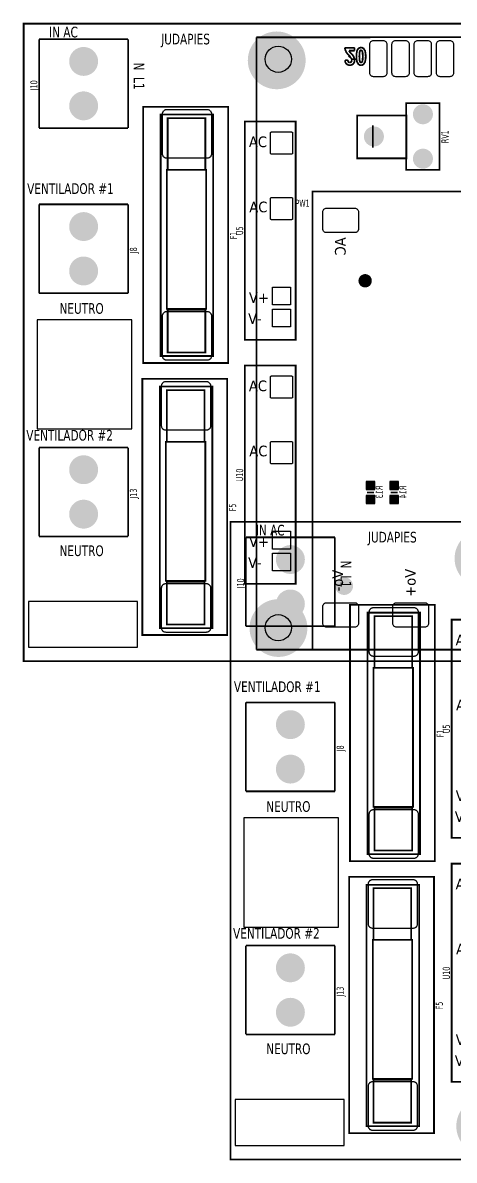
# Model space of a CAD drawing. Header units: millimetres. Extents: x 124 to 302, y 105 to 223.
# Drawn here: x 278.44 to 280.38, y 216.44 to 221.56 of the extents above; entities that cross this region are included whole.
import ezdxf

# ---------------------------------------------------------------- set-up
doc = ezdxf.new("R2010")
doc.units = ezdxf.units.MM
doc.layers.add('DESC', color=250, linetype='Continuous')
doc.styles.get("Standard").update_dxf_attribs({"font": 'tahoma.ttf'})

# ---------------------------------------------------------------- blocks, each defined once
blk = doc.blocks.new('RPAD')
blk.add_trace([(-0.5, -0.5), (-0.5, 0.5), (0.5, -0.5), (0.5, 0.5)])
blk = doc.blocks.new('EPAD')
at = {"const_width": 0.5}
blk.add_lwpolyline([(-0.25, 0, 1), (0.25, 0, 1)], format="xyb", close=True, dxfattribs=at)
blk = doc.blocks.new('PSOCB')
at = {"const_width": 0.00787}
for points in [[(129.8456, 111.181), (134.7196, 111.181), (134.7196, 114.0511), (129.8456, 114.0511), (129.8456, 111.181)], [(129.8456, 111.181), (134.7196, 111.181), (134.7196, 114.0511), (129.8456, 114.0511), (129.8456, 111.181)], [(129.8456, 111.181), (134.7196, 111.181), (134.7196, 114.0511), (129.8456, 114.0511), (129.8456, 111.181)], [(129.9152, 113.981), (130.3152, 113.981)], [(129.9152, 113.581), (129.9152, 113.981)], [(129.9152, 113.981), (130.3152, 113.981)], [(129.9152, 113.581), (129.9152, 113.981)], [(129.9152, 113.981), (130.3152, 113.981)], [(129.9152, 113.581), (129.9152, 113.981)], [(130.3152, 113.581), (130.3152, 113.981)], [(130.3152, 113.581), (130.3152, 113.981)], [(130.3152, 113.581), (130.3152, 113.981)], [(130.8921, 111.2334), (130.8921, 113.9893)], [(130.8921, 113.9893), (131.4039, 113.9893)], [(130.8921, 111.2334), (130.8921, 113.9893)], [(130.8921, 113.9893), (131.4039, 113.9893)], [(130.8921, 111.2334), (130.8921, 113.9893)], [(130.8921, 113.9893), (131.4039, 113.9893)], [(133.44, 113.9897), (131.34, 113.9897)], [(133.44, 113.9897), (131.34, 113.9897)], [(133.44, 113.9897), (131.34, 113.9897)], [(131.2895, 113.9426), (131.2918, 113.9326), (131.2958, 113.9235), (131.3012, 113.9155), (131.3081, 113.9087)], [(131.3334, 113.9426), (131.2895, 113.9426)], [(131.2895, 113.9426), (131.2918, 113.9326), (131.2958, 113.9235), (131.3012, 113.9155), (131.3081, 113.9087)], [(131.3334, 113.9426), (131.2895, 113.9426)], [(131.2895, 113.9426), (131.2918, 113.9326), (131.2958, 113.9235), (131.3012, 113.9155), (131.3081, 113.9087)], [(131.3334, 113.9426), (131.2895, 113.9426)], [(131.3083, 113.9293), (131.3334, 113.9293)], [(131.3083, 113.9293), (131.313, 113.9221), (131.3186, 113.9162)], [(131.3083, 113.9293), (131.3334, 113.9293)], [(131.3083, 113.9293), (131.313, 113.9221), (131.3186, 113.9162)], [(131.3083, 113.9293), (131.3334, 113.9293)], [(131.3083, 113.9293), (131.313, 113.9221), (131.3186, 113.9162)], [(131.3334, 113.9293), (131.3334, 113.9426)], [(131.3334, 113.9293), (131.3334, 113.9426)], [(131.3334, 113.9293), (131.3334, 113.9426)], [(131.3626, 113.9436), (131.3564, 113.9425), (131.3511, 113.9392), (131.3471, 113.9344), (131.3446, 113.9286), (131.3422, 113.9162), (131.3416, 113.9036)], [(131.3626, 113.9436), (131.3564, 113.9425), (131.3511, 113.9392), (131.3471, 113.9344), (131.3446, 113.9286), (131.3422, 113.9162), (131.3416, 113.9036)], [(131.3626, 113.9436), (131.3564, 113.9425), (131.3511, 113.9392), (131.3471, 113.9344), (131.3446, 113.9286), (131.3422, 113.9162), (131.3416, 113.9036)], [(131.3549, 113.9038), (131.3555, 113.9192), (131.357, 113.9267), (131.3591, 113.9299), (131.3607, 113.931), (131.3626, 113.9314)], [(131.3549, 113.9038), (131.3555, 113.9192), (131.357, 113.9267), (131.3591, 113.9299), (131.3607, 113.931), (131.3626, 113.9314)], [(131.3549, 113.9038), (131.3555, 113.9192), (131.357, 113.9267), (131.3591, 113.9299), (131.3607, 113.931), (131.3626, 113.9314)], [(131.3836, 113.9038), (131.383, 113.9163), (131.3806, 113.9286), (131.3741, 113.9392), (131.3688, 113.9425), (131.3626, 113.9436)], [(131.3836, 113.9038), (131.383, 113.9163), (131.3806, 113.9286), (131.3741, 113.9392), (131.3688, 113.9425), (131.3626, 113.9436)], [(131.3836, 113.9038), (131.383, 113.9163), (131.3806, 113.9286), (131.3741, 113.9392), (131.3688, 113.9425), (131.3626, 113.9436)], [(131.3626, 113.9314), (131.3645, 113.931), (131.366, 113.9299), (131.3681, 113.9267), (131.3697, 113.9192), (131.3703, 113.9038)], [(131.3626, 113.9314), (131.3645, 113.931), (131.366, 113.9299), (131.3681, 113.9267), (131.3697, 113.9192), (131.3703, 113.9038)], [(131.3626, 113.9314), (131.3645, 113.931), (131.366, 113.9299), (131.3681, 113.9267), (131.3697, 113.9192), (131.3703, 113.9038)], [(131.3028, 113.8874), (131.2905, 113.8854)], [(131.3028, 113.8874), (131.2905, 113.8854)], [(131.3028, 113.8874), (131.2905, 113.8854)], [(131.2905, 113.8849), (131.2905, 113.8853)], [(131.2905, 113.8849), (131.2905, 113.8853)], [(131.2905, 113.8849), (131.2905, 113.8853)], [(131.2905, 113.8849), (131.2921, 113.8766), (131.2966, 113.8699), (131.3032, 113.8655), (131.3115, 113.8639)], [(131.2905, 113.8849), (131.2921, 113.8766), (131.2966, 113.8699), (131.3032, 113.8655), (131.3115, 113.8639)], [(131.2905, 113.8849), (131.2921, 113.8766), (131.2966, 113.8699), (131.3032, 113.8655), (131.3115, 113.8639)], [(131.3122, 113.8761), (131.3077, 113.8771), (131.3045, 113.8804), (131.3028, 113.8874)], [(131.3122, 113.8761), (131.3077, 113.8771), (131.3045, 113.8804), (131.3028, 113.8874)], [(131.3122, 113.8761), (131.3077, 113.8771), (131.3045, 113.8804), (131.3028, 113.8874)], [(131.3061, 113.9058), (131.3183, 113.8962)], [(131.3061, 113.9058), (131.3183, 113.8962)], [(131.3061, 113.9058), (131.3183, 113.8962)], [(131.308, 113.9087), (131.314, 113.9019)], [(131.308, 113.9087), (131.314, 113.9019)], [(131.308, 113.9087), (131.314, 113.9019)], [(131.3213, 113.8852), (131.3187, 113.8788), (131.3122, 113.8761)], [(131.3213, 113.8852), (131.3187, 113.8788), (131.3122, 113.8761)], [(131.3213, 113.8852), (131.3187, 113.8788), (131.3122, 113.8761)], [(131.3335, 113.8845), (131.3319, 113.8764), (131.3275, 113.8698), (131.321, 113.8655), (131.3129, 113.8639)], [(131.3335, 113.8845), (131.3319, 113.8764), (131.3275, 113.8698), (131.321, 113.8655), (131.3129, 113.8639)], [(131.3335, 113.8845), (131.3319, 113.8764), (131.3275, 113.8698), (131.321, 113.8655), (131.3129, 113.8639)], [(131.3183, 113.8962), (131.3206, 113.891), (131.3212, 113.8866)], [(131.3183, 113.8962), (131.3206, 113.891), (131.3212, 113.8866)], [(131.3183, 113.8962), (131.3206, 113.891), (131.3212, 113.8866)], [(131.3334, 113.8858), (131.3321, 113.8947), (131.3291, 113.9029), (131.3246, 113.9101), (131.3186, 113.9162)], [(131.3334, 113.8858), (131.3321, 113.8947), (131.3291, 113.9029), (131.3246, 113.9101), (131.3186, 113.9162)], [(131.3334, 113.8858), (131.3321, 113.8947), (131.3291, 113.9029), (131.3246, 113.9101), (131.3186, 113.9162)], [(131.3213, 113.8852), (131.3212, 113.8866)], [(131.3213, 113.8852), (131.3212, 113.8866)], [(131.3213, 113.8852), (131.3212, 113.8866)], [(131.3449, 113.8909), (131.3252, 113.8909)], [(131.3449, 113.8909), (131.3252, 113.8909)], [(131.3449, 113.8909), (131.3252, 113.8909)], [(131.3335, 113.8845), (131.3334, 113.8858)], [(131.3335, 113.8845), (131.3334, 113.8858)], [(131.3335, 113.8845), (131.3334, 113.8858)], [(131.3416, 113.9036), (131.3422, 113.8911), (131.3446, 113.8788), (131.3511, 113.8683), (131.3564, 113.865), (131.3626, 113.8639)], [(131.3416, 113.9036), (131.3422, 113.8911), (131.3446, 113.8788), (131.3511, 113.8683), (131.3564, 113.865), (131.3626, 113.8639)], [(131.3416, 113.9036), (131.3422, 113.8911), (131.3446, 113.8788), (131.3511, 113.8683), (131.3564, 113.865), (131.3626, 113.8639)], [(131.3626, 113.8761), (131.3607, 113.8765), (131.3591, 113.8776), (131.357, 113.8809), (131.3555, 113.8884), (131.3549, 113.9038)], [(131.3626, 113.8761), (131.3607, 113.8765), (131.3591, 113.8776), (131.357, 113.8809), (131.3555, 113.8884), (131.3549, 113.9038)], [(131.3626, 113.8761), (131.3607, 113.8765), (131.3591, 113.8776), (131.357, 113.8809), (131.3555, 113.8884), (131.3549, 113.9038)], [(131.3626, 113.8639), (131.3687, 113.865), (131.374, 113.8683), (131.3806, 113.8789), (131.383, 113.8912), (131.3836, 113.9038)], [(131.3626, 113.8639), (131.3687, 113.865), (131.374, 113.8683), (131.3806, 113.8789), (131.383, 113.8912), (131.3836, 113.9038)], [(131.3626, 113.8639), (131.3687, 113.865), (131.374, 113.8683), (131.3806, 113.8789), (131.383, 113.8912), (131.3836, 113.9038)], [(131.3703, 113.9038), (131.3697, 113.8884), (131.3681, 113.8808), (131.3661, 113.8776), (131.3645, 113.8765), (131.3626, 113.8761)], [(131.3703, 113.9038), (131.3697, 113.8884), (131.3681, 113.8808), (131.3661, 113.8776), (131.3645, 113.8765), (131.3626, 113.8761)], [(131.3703, 113.9038), (131.3697, 113.8884), (131.3681, 113.8808), (131.3661, 113.8776), (131.3645, 113.8765), (131.3626, 113.8761)], [(131.3125, 113.8639), (131.3115, 113.8639)], [(131.3125, 113.8639), (131.3115, 113.8639)], [(131.3125, 113.8639), (131.3115, 113.8639)], [(131.3125, 113.8639), (131.3129, 113.8639)], [(131.3125, 113.8639), (131.3129, 113.8639)], [(131.3125, 113.8639), (131.3129, 113.8639)], [(130.383, 112.5235), (130.7648, 112.5235), (130.7648, 113.6771), (130.383, 113.6771), (130.383, 112.5235)], [(130.383, 112.5235), (130.7648, 112.5235), (130.7648, 113.6771), (130.383, 113.6771), (130.383, 112.5235)], [(130.383, 112.5235), (130.7648, 112.5235), (130.7648, 113.6771), (130.383, 113.6771), (130.383, 112.5235)], [(131.5658, 113.3932), (131.7158, 113.3932), (131.7158, 113.6932), (131.5658, 113.6932), (131.5658, 113.3932)], [(131.5658, 113.3932), (131.7158, 113.3932), (131.7158, 113.6932), (131.5658, 113.6932), (131.5658, 113.3932)], [(131.5658, 113.3932), (131.7158, 113.3932), (131.7158, 113.6932), (131.5658, 113.6932), (131.5658, 113.3932)], [(130.4617, 112.555), (130.6979, 112.555), (130.6979, 113.6417), (130.4617, 113.6417), (130.4617, 112.555)], [(130.4617, 112.555), (130.6979, 112.555), (130.6979, 113.6417), (130.4617, 113.6417), (130.4617, 112.555)], [(130.4617, 112.555), (130.6979, 112.555), (130.6979, 113.6417), (130.4617, 113.6417), (130.4617, 112.555)], [(130.4932, 113.3936), (130.6625, 113.3936), (130.6625, 113.6259), (130.4932, 113.6259), (130.4932, 113.3936)], [(130.4932, 113.3936), (130.6625, 113.3936), (130.6625, 113.6259), (130.4932, 113.6259), (130.4932, 113.3936)], [(130.4932, 113.3936), (130.6625, 113.3936), (130.6625, 113.6259), (130.4932, 113.6259), (130.4932, 113.3936)], [(130.8403, 112.6279), (131.0686, 112.6279), (131.0686, 113.6104), (130.8403, 113.6104), (130.8403, 112.6279)], [(130.8403, 112.6279), (131.0686, 112.6279), (131.0686, 113.6104), (130.8403, 113.6104), (130.8403, 112.6279)], [(130.8403, 112.6279), (131.0686, 112.6279), (131.0686, 113.6104), (130.8403, 113.6104), (130.8403, 112.6279)], [(131.3456, 113.4448), (131.566, 113.4448), (131.566, 113.6377), (131.3456, 113.6377), (131.3456, 113.4448)], [(131.3456, 113.4448), (131.566, 113.4448), (131.566, 113.6377), (131.3456, 113.6377), (131.3456, 113.4448)], [(131.3456, 113.4448), (131.566, 113.4448), (131.566, 113.6377), (131.3456, 113.6377), (131.3456, 113.4448)], [(129.9152, 113.581), (130.3152, 113.581)], [(129.9152, 113.581), (130.3152, 113.581)], [(129.9152, 113.581), (130.3152, 113.581)], [(131.4158, 113.4932), (131.4158, 113.5932)], [(131.4158, 113.4932), (131.4158, 113.5932)], [(131.4158, 113.4932), (131.4158, 113.5932)], [(130.4893, 112.7676), (130.6664, 112.7676), (130.6664, 113.3936), (130.4893, 113.3936), (130.4893, 112.7676)], [(130.4893, 112.7676), (130.6664, 112.7676), (130.6664, 113.3936), (130.4893, 113.3936), (130.4893, 112.7676)], [(130.4893, 112.7676), (130.6664, 112.7676), (130.6664, 113.3936), (130.4893, 113.3936), (130.4893, 112.7676)], [(131.1448, 111.2322), (132.2156, 111.2322), (132.2156, 113.2952), (131.1448, 113.2952), (131.1448, 111.2322)], [(131.1448, 111.2322), (132.2156, 111.2322), (132.2156, 113.2952), (131.1448, 113.2952), (131.1448, 111.2322)], [(131.1448, 111.2322), (132.2156, 111.2322), (132.2156, 113.2952), (131.1448, 113.2952), (131.1448, 111.2322)], [(130.3152, 113.2377), (129.9152, 113.2377)], [(129.9152, 113.2377), (129.9152, 112.8377)], [(130.3152, 113.2377), (129.9152, 113.2377)], [(129.9152, 113.2377), (129.9152, 112.8377)], [(130.3152, 113.2377), (129.9152, 113.2377)], [(129.9152, 113.2377), (129.9152, 112.8377)], [(130.3152, 113.2377), (130.3152, 112.8377)], [(130.3152, 113.2377), (130.3152, 112.8377)], [(130.3152, 113.2377), (130.3152, 112.8377)], [(130.3152, 112.8377), (129.9152, 112.8377)], [(130.3152, 112.8377), (129.9152, 112.8377)], [(130.3152, 112.8377), (129.9152, 112.8377)], [(130.4932, 112.5708), (130.6625, 112.5708), (130.6625, 112.7637), (130.4932, 112.7637), (130.4932, 112.5708)], [(130.4932, 112.5708), (130.6625, 112.5708), (130.6625, 112.7637), (130.4932, 112.7637), (130.4932, 112.5708)], [(130.4932, 112.5708), (130.6625, 112.5708), (130.6625, 112.7637), (130.4932, 112.7637), (130.4932, 112.5708)], [(130.8403, 111.5295), (131.0686, 111.5295), (131.0686, 112.512), (130.8403, 112.512), (130.8403, 111.5295)], [(130.8403, 111.5295), (131.0686, 111.5295), (131.0686, 112.512), (130.8403, 112.512), (130.8403, 111.5295)], [(130.8403, 111.5295), (131.0686, 111.5295), (131.0686, 112.512), (130.8403, 112.512), (130.8403, 111.5295)], [(130.379, 111.2991), (130.7609, 111.2991), (130.7609, 112.4527), (130.379, 112.4527), (130.379, 111.2991)], [(130.379, 111.2991), (130.7609, 111.2991), (130.7609, 112.4527), (130.379, 112.4527), (130.379, 111.2991)], [(130.379, 111.2991), (130.7609, 111.2991), (130.7609, 112.4527), (130.379, 112.4527), (130.379, 111.2991)], [(130.4578, 111.3306), (130.694, 111.3306), (130.694, 112.4173), (130.4578, 112.4173), (130.4578, 111.3306)], [(130.4578, 111.3306), (130.694, 111.3306), (130.694, 112.4173), (130.4578, 112.4173), (130.4578, 111.3306)], [(130.4578, 111.3306), (130.694, 111.3306), (130.694, 112.4173), (130.4578, 112.4173), (130.4578, 111.3306)], [(130.4893, 112.1692), (130.6585, 112.1692), (130.6585, 112.4015), (130.4893, 112.4015), (130.4893, 112.1692)], [(130.4893, 112.1692), (130.6585, 112.1692), (130.6585, 112.4015), (130.4893, 112.4015), (130.4893, 112.1692)], [(130.4893, 112.1692), (130.6585, 112.1692), (130.6585, 112.4015), (130.4893, 112.4015), (130.4893, 112.1692)], [(130.3152, 112.1432), (129.9152, 112.1432)], [(129.9152, 112.1432), (129.9152, 111.7432)], [(130.3152, 112.1432), (129.9152, 112.1432)], [(129.9152, 112.1432), (129.9152, 111.7432)], [(130.3152, 112.1432), (129.9152, 112.1432)], [(129.9152, 112.1432), (129.9152, 111.7432)], [(130.3152, 112.1432), (130.3152, 111.7432)], [(130.3152, 112.1432), (130.3152, 111.7432)], [(130.3152, 112.1432), (130.3152, 111.7432)], [(130.4853, 111.5432), (130.6625, 111.5432), (130.6625, 112.1692), (130.4853, 112.1692), (130.4853, 111.5432)], [(130.4853, 111.5432), (130.6625, 111.5432), (130.6625, 112.1692), (130.4853, 112.1692), (130.4853, 111.5432)], [(130.4853, 111.5432), (130.6625, 111.5432), (130.6625, 112.1692), (130.4853, 112.1692), (130.4853, 111.5432)], [(131.4204, 111.9409), (131.3889, 111.9409)], [(131.4204, 111.9409), (131.3889, 111.9409)], [(131.4204, 111.9409), (131.3889, 111.9409)], [(131.5267, 111.9409), (131.4952, 111.9409)], [(131.5267, 111.9409), (131.4952, 111.9409)], [(131.5267, 111.9409), (131.4952, 111.9409)], [(130.3152, 111.7432), (129.9152, 111.7432)], [(130.3152, 111.7432), (129.9152, 111.7432)], [(130.3152, 111.7432), (129.9152, 111.7432)], [(130.4893, 111.3464), (130.6585, 111.3464), (130.6585, 111.5393), (130.4893, 111.5393), (130.4893, 111.3464)], [(130.4893, 111.3464), (130.6585, 111.3464), (130.6585, 111.5393), (130.4893, 111.5393), (130.4893, 111.3464)], [(130.4893, 111.3464), (130.6585, 111.3464), (130.6585, 111.5393), (130.4893, 111.5393), (130.4893, 111.3464)], [(134.5535, 111.2334), (130.8921, 111.2334)], [(134.5535, 111.2334), (130.8921, 111.2334)], [(134.5535, 111.2334), (130.8921, 111.2334)]]:
    blk.add_lwpolyline(points, dxfattribs=at)
for points in [[(131.463, 113.9736), (131.417, 113.9736), (131.4136, 113.9733), (131.4104, 113.9723), (131.4075, 113.9708), (131.405, 113.9687), (131.4029, 113.9662), (131.4014, 113.9633), (131.4004, 113.9601), (131.4, 113.9566), (131.4, 113.8306), (131.4004, 113.8272), (131.4014, 113.8239), (131.4029, 113.821), (131.405, 113.8185), (131.4075, 113.8165), (131.4104, 113.8149), (131.4136, 113.814), (131.417, 113.8136), (131.463, 113.8136), (131.4665, 113.814), (131.4697, 113.8149), (131.4726, 113.8165), (131.4751, 113.8185), (131.4772, 113.821), (131.4787, 113.8239), (131.4797, 113.8272), (131.48, 113.8306), (131.48, 113.9566), (131.4797, 113.9601), (131.4787, 113.9633), (131.4772, 113.9662), (131.4751, 113.9687), (131.4726, 113.9708), (131.4697, 113.9723), (131.4665, 113.9733), (131.463, 113.9736)], [(131.563, 113.9736), (131.517, 113.9736), (131.5136, 113.9733), (131.5104, 113.9723), (131.5075, 113.9708), (131.505, 113.9687), (131.5029, 113.9662), (131.5014, 113.9633), (131.5004, 113.9601), (131.5, 113.9566), (131.5, 113.8306), (131.5004, 113.8272), (131.5014, 113.8239), (131.5029, 113.821), (131.505, 113.8185), (131.5075, 113.8165), (131.5104, 113.8149), (131.5136, 113.814), (131.517, 113.8136), (131.563, 113.8136), (131.5665, 113.814), (131.5697, 113.8149), (131.5726, 113.8165), (131.5751, 113.8185), (131.5772, 113.821), (131.5787, 113.8239), (131.5797, 113.8272), (131.58, 113.8306), (131.58, 113.9566), (131.5797, 113.9601), (131.5787, 113.9633), (131.5772, 113.9662), (131.5751, 113.9687), (131.5726, 113.9708), (131.5697, 113.9723), (131.5665, 113.9733), (131.563, 113.9736)], [(131.663, 113.9736), (131.617, 113.9736), (131.6136, 113.9733), (131.6104, 113.9723), (131.6075, 113.9708), (131.605, 113.9687), (131.6029, 113.9662), (131.6014, 113.9633), (131.6004, 113.9601), (131.6, 113.9566), (131.6, 113.8306), (131.6004, 113.8272), (131.6014, 113.8239), (131.6029, 113.821), (131.605, 113.8185), (131.6075, 113.8165), (131.6104, 113.8149), (131.6136, 113.814), (131.617, 113.8136), (131.663, 113.8136), (131.6665, 113.814), (131.6697, 113.8149), (131.6726, 113.8165), (131.6751, 113.8185), (131.6772, 113.821), (131.6787, 113.8239), (131.6797, 113.8272), (131.68, 113.8306), (131.68, 113.9566), (131.6797, 113.9601), (131.6787, 113.9633), (131.6772, 113.9662), (131.6751, 113.9687), (131.6726, 113.9708), (131.6697, 113.9723), (131.6665, 113.9733), (131.663, 113.9736)], [(131.763, 113.9736), (131.717, 113.9736), (131.7136, 113.9733), (131.7104, 113.9723), (131.7075, 113.9708), (131.705, 113.9687), (131.7029, 113.9662), (131.7014, 113.9633), (131.7004, 113.9601), (131.7, 113.9566), (131.7, 113.8306), (131.7004, 113.8272), (131.7014, 113.8239), (131.7029, 113.821), (131.705, 113.8185), (131.7075, 113.8165), (131.7104, 113.8149), (131.7136, 113.814), (131.717, 113.8136), (131.763, 113.8136), (131.7665, 113.814), (131.7697, 113.8149), (131.7726, 113.8165), (131.7751, 113.8185), (131.7772, 113.821), (131.7787, 113.8239), (131.7797, 113.8272), (131.78, 113.8306), (131.78, 113.9566), (131.7797, 113.9601), (131.7787, 113.9633), (131.7772, 113.9662), (131.7751, 113.9687), (131.7726, 113.9708), (131.7697, 113.9723), (131.7665, 113.9733), (131.763, 113.9736)], [(130.6898, 113.645), (130.6898, 113.465), (130.6897, 113.463), (130.6894, 113.461), (130.6889, 113.459), (130.6883, 113.4572), (130.6874, 113.4554), (130.6864, 113.4538), (130.6853, 113.4522), (130.684, 113.4508), (130.6826, 113.4495), (130.6811, 113.4484), (130.6794, 113.4474), (130.6777, 113.4466), (130.6758, 113.4459), (130.6739, 113.4454), (130.6719, 113.4451), (130.6698, 113.445), (130.4898, 113.445), (130.4877, 113.4451), (130.4857, 113.4454), (130.4838, 113.4459), (130.4819, 113.4466), (130.4802, 113.4474), (130.4785, 113.4484), (130.477, 113.4495), (130.4756, 113.4508), (130.4743, 113.4522), (130.4732, 113.4538), (130.4722, 113.4554), (130.4714, 113.4572), (130.4707, 113.459), (130.4702, 113.461), (130.4699, 113.463), (130.4698, 113.465), (130.4698, 113.645), (130.4699, 113.6471), (130.4702, 113.6491), (130.4707, 113.6511), (130.4714, 113.6529), (130.4722, 113.6547), (130.4732, 113.6563), (130.4743, 113.6579), (130.4756, 113.6593), (130.477, 113.6605), (130.4785, 113.6617), (130.4802, 113.6627), (130.4819, 113.6635), (130.4838, 113.6642), (130.4857, 113.6646), (130.4877, 113.6649), (130.4898, 113.665), (130.6698, 113.665), (130.6719, 113.6649), (130.6739, 113.6646), (130.6758, 113.6642), (130.6777, 113.6635), (130.6794, 113.6627), (130.6811, 113.6617), (130.6826, 113.6605), (130.684, 113.6593), (130.6853, 113.6579), (130.6864, 113.6563), (130.6874, 113.6547), (130.6883, 113.6529), (130.6889, 113.6511), (130.6894, 113.6491), (130.6897, 113.6471), (130.6898, 113.645)], [(130.955, 113.4687), (130.955, 113.5587), (130.9551, 113.5597), (130.9554, 113.5607), (130.9558, 113.5615), (130.9564, 113.5623), (130.9572, 113.5629), (130.958, 113.5633), (130.959, 113.5636), (130.96, 113.5637), (131.05, 113.5637), (131.051, 113.5636), (131.052, 113.5633), (131.0528, 113.5629), (131.0536, 113.5623), (131.0542, 113.5615), (131.0546, 113.5607), (131.0549, 113.5597), (131.055, 113.5587), (131.055, 113.4687), (131.0549, 113.4677), (131.0546, 113.4667), (131.0542, 113.4659), (131.0536, 113.4652), (131.0528, 113.4645), (131.052, 113.4641), (131.051, 113.4638), (131.05, 113.4637), (130.96, 113.4637), (130.959, 113.4638), (130.958, 113.4641), (130.9572, 113.4645), (130.9564, 113.4652), (130.9558, 113.4659), (130.9554, 113.4667), (130.9551, 113.4677), (130.955, 113.4687)], [(130.955, 113.1734), (130.955, 113.2634), (130.9551, 113.2645), (130.9554, 113.2654), (130.9558, 113.2662), (130.9564, 113.267), (130.9572, 113.2676), (130.958, 113.268), (130.959, 113.2683), (130.96, 113.2684), (131.05, 113.2684), (131.051, 113.2683), (131.052, 113.268), (131.0528, 113.2676), (131.0536, 113.267), (131.0542, 113.2662), (131.0546, 113.2654), (131.0549, 113.2645), (131.055, 113.2634), (131.055, 113.1734), (131.0549, 113.1724), (131.0546, 113.1715), (131.0542, 113.1706), (131.0536, 113.1699), (131.0528, 113.1693), (131.052, 113.1688), (131.051, 113.1685), (131.05, 113.1684), (130.96, 113.1684), (130.959, 113.1685), (130.958, 113.1688), (130.9572, 113.1693), (130.9564, 113.1699), (130.9558, 113.1706), (130.9554, 113.1715), (130.9551, 113.1724), (130.955, 113.1734)], [(131.1908, 113.1273), (131.1908, 113.2033), (131.1911, 113.2068), (131.1921, 113.21), (131.1936, 113.2129), (131.1957, 113.2154), (131.1982, 113.2174), (131.2011, 113.219), (131.2043, 113.2199), (131.2078, 113.2203), (131.3338, 113.2203), (131.3372, 113.2199), (131.3404, 113.219), (131.3433, 113.2174), (131.3458, 113.2154), (131.3479, 113.2129), (131.3494, 113.21), (131.3504, 113.2068), (131.3508, 113.2033), (131.3508, 113.1273), (131.3504, 113.1238), (131.3494, 113.1206), (131.3479, 113.1177), (131.3458, 113.1152), (131.3433, 113.1131), (131.3404, 113.1116), (131.3372, 113.1106), (131.3338, 113.1103), (131.2078, 113.1103), (131.2043, 113.1106), (131.2011, 113.1116), (131.1982, 113.1131), (131.1957, 113.1152), (131.1936, 113.1177), (131.1921, 113.1206), (131.1911, 113.1238), (131.1908, 113.1273)], [(130.965, 112.7847), (130.965, 112.8647), (131.045, 112.8647), (131.045, 112.7847), (130.965, 112.7847)], [(130.6898, 112.7356), (130.6898, 112.5556), (130.6897, 112.5535), (130.6894, 112.5515), (130.6889, 112.5496), (130.6883, 112.5477), (130.6874, 112.546), (130.6864, 112.5443), (130.6853, 112.5428), (130.684, 112.5414), (130.6826, 112.5401), (130.6811, 112.539), (130.6794, 112.538), (130.6777, 112.5371), (130.6758, 112.5365), (130.6739, 112.536), (130.6719, 112.5357), (130.6698, 112.5356), (130.4898, 112.5356), (130.4877, 112.5357), (130.4857, 112.536), (130.4838, 112.5365), (130.4819, 112.5371), (130.4802, 112.538), (130.4785, 112.539), (130.477, 112.5401), (130.4756, 112.5414), (130.4743, 112.5428), (130.4732, 112.5443), (130.4722, 112.546), (130.4714, 112.5477), (130.4707, 112.5496), (130.4702, 112.5515), (130.4699, 112.5535), (130.4698, 112.5556), (130.4698, 112.7356), (130.4699, 112.7377), (130.4702, 112.7397), (130.4707, 112.7416), (130.4714, 112.7435), (130.4722, 112.7452), (130.4732, 112.7469), (130.4743, 112.7484), (130.4756, 112.7498), (130.477, 112.7511), (130.4785, 112.7522), (130.4802, 112.7532), (130.4819, 112.7541), (130.4838, 112.7547), (130.4857, 112.7552), (130.4877, 112.7555), (130.4898, 112.7556), (130.6698, 112.7556), (130.6719, 112.7555), (130.6739, 112.7552), (130.6758, 112.7547), (130.6777, 112.7541), (130.6794, 112.7532), (130.6811, 112.7522), (130.6826, 112.7511), (130.684, 112.7498), (130.6853, 112.7484), (130.6864, 112.7469), (130.6874, 112.7452), (130.6883, 112.7435), (130.6889, 112.7416), (130.6894, 112.7397), (130.6897, 112.7377), (130.6898, 112.7356)], [(130.965, 112.6863), (130.965, 112.7663), (131.045, 112.7663), (131.045, 112.6863), (130.965, 112.6863)], [(130.6859, 112.4206), (130.6859, 112.2406), (130.6858, 112.2386), (130.6855, 112.2365), (130.685, 112.2346), (130.6843, 112.2328), (130.6835, 112.231), (130.6825, 112.2294), (130.6814, 112.2278), (130.6801, 112.2264), (130.6787, 112.2251), (130.6771, 112.224), (130.6755, 112.223), (130.6737, 112.2222), (130.6719, 112.2215), (130.67, 112.221), (130.6679, 112.2207), (130.6659, 112.2206), (130.4859, 112.2206), (130.4838, 112.2207), (130.4818, 112.221), (130.4798, 112.2215), (130.478, 112.2222), (130.4762, 112.223), (130.4746, 112.224), (130.4731, 112.2251), (130.4717, 112.2264), (130.4704, 112.2278), (130.4692, 112.2294), (130.4682, 112.231), (130.4674, 112.2328), (130.4668, 112.2346), (130.4663, 112.2365), (130.466, 112.2386), (130.4659, 112.2406), (130.4659, 112.4206), (130.466, 112.4227), (130.4663, 112.4247), (130.4668, 112.4267), (130.4674, 112.4285), (130.4682, 112.4303), (130.4692, 112.4319), (130.4704, 112.4334), (130.4717, 112.4349), (130.4731, 112.4361), (130.4746, 112.4373), (130.4762, 112.4383), (130.478, 112.4391), (130.4798, 112.4398), (130.4818, 112.4402), (130.4838, 112.4405), (130.4859, 112.4406), (130.6659, 112.4406), (130.6679, 112.4405), (130.67, 112.4402), (130.6719, 112.4398), (130.6737, 112.4391), (130.6755, 112.4383), (130.6771, 112.4373), (130.6787, 112.4361), (130.6801, 112.4349), (130.6814, 112.4334), (130.6825, 112.4319), (130.6835, 112.4303), (130.6843, 112.4285), (130.685, 112.4267), (130.6855, 112.4247), (130.6858, 112.4227), (130.6859, 112.4206)], [(130.955, 112.3703), (130.955, 112.4603), (130.9551, 112.4613), (130.9554, 112.4622), (130.9558, 112.4631), (130.9564, 112.4638), (130.9572, 112.4644), (130.958, 112.4649), (130.959, 112.4652), (130.96, 112.4653), (131.05, 112.4653), (131.051, 112.4652), (131.052, 112.4649), (131.0528, 112.4644), (131.0536, 112.4638), (131.0542, 112.4631), (131.0546, 112.4622), (131.0549, 112.4613), (131.055, 112.4603), (131.055, 112.3703), (131.0549, 112.3693), (131.0546, 112.3683), (131.0542, 112.3675), (131.0536, 112.3667), (131.0528, 112.3661), (131.052, 112.3657), (131.051, 112.3654), (131.05, 112.3653), (130.96, 112.3653), (130.959, 112.3654), (130.958, 112.3657), (130.9572, 112.3661), (130.9564, 112.3667), (130.9558, 112.3675), (130.9554, 112.3683), (130.9551, 112.3693), (130.955, 112.3703)], [(130.955, 112.075), (130.955, 112.165), (130.9551, 112.166), (130.9554, 112.167), (130.9558, 112.1678), (130.9564, 112.1686), (130.9572, 112.1692), (130.958, 112.1696), (130.959, 112.1699), (130.96, 112.17), (131.05, 112.17), (131.051, 112.1699), (131.052, 112.1696), (131.0528, 112.1692), (131.0536, 112.1686), (131.0542, 112.1678), (131.0546, 112.167), (131.0549, 112.166), (131.055, 112.165), (131.055, 112.075), (131.0549, 112.074), (131.0546, 112.073), (131.0542, 112.0722), (131.0536, 112.0715), (131.0528, 112.0708), (131.052, 112.0704), (131.051, 112.0701), (131.05, 112.07), (130.96, 112.07), (130.959, 112.0701), (130.958, 112.0704), (130.9572, 112.0708), (130.9564, 112.0715), (130.9558, 112.0722), (130.9554, 112.073), (130.9551, 112.074), (130.955, 112.075)], [(131.4241, 111.9539), (131.4241, 111.9909), (131.3851, 111.9909), (131.3851, 111.9539), (131.4241, 111.9539)], [(131.5304, 111.9539), (131.5304, 111.9909), (131.4914, 111.9909), (131.4914, 111.9539), (131.5304, 111.9539)], [(131.4241, 111.8909), (131.4241, 111.9279), (131.3851, 111.9279), (131.3851, 111.8909), (131.4241, 111.8909)], [(131.5304, 111.8909), (131.5304, 111.9279), (131.4914, 111.9279), (131.4914, 111.8909), (131.5304, 111.8909)], [(130.965, 111.6863), (130.965, 111.7663), (131.045, 111.7663), (131.045, 111.6863), (130.965, 111.6863)], [(130.965, 111.5879), (130.965, 111.6679), (131.045, 111.6679), (131.045, 111.5879), (130.965, 111.5879)], [(130.6859, 111.5112), (130.6859, 111.3312), (130.6858, 111.3291), (130.6855, 111.3271), (130.685, 111.3252), (130.6843, 111.3233), (130.6835, 111.3216), (130.6825, 111.3199), (130.6814, 111.3184), (130.6801, 111.317), (130.6787, 111.3157), (130.6771, 111.3145), (130.6755, 111.3136), (130.6737, 111.3127), (130.6719, 111.3121), (130.67, 111.3116), (130.6679, 111.3113), (130.6659, 111.3112), (130.4859, 111.3112), (130.4838, 111.3113), (130.4818, 111.3116), (130.4798, 111.3121), (130.478, 111.3127), (130.4762, 111.3136), (130.4746, 111.3145), (130.4731, 111.3157), (130.4717, 111.317), (130.4704, 111.3184), (130.4692, 111.3199), (130.4682, 111.3216), (130.4674, 111.3233), (130.4668, 111.3252), (130.4663, 111.3271), (130.466, 111.3291), (130.4659, 111.3312), (130.4659, 111.5112), (130.466, 111.5133), (130.4663, 111.5153), (130.4668, 111.5172), (130.4674, 111.5191), (130.4682, 111.5208), (130.4692, 111.5225), (130.4704, 111.524), (130.4717, 111.5254), (130.4731, 111.5267), (130.4746, 111.5278), (130.4762, 111.5288), (130.478, 111.5296), (130.4798, 111.5303), (130.4818, 111.5308), (130.4838, 111.5311), (130.4859, 111.5312), (130.6659, 111.5312), (130.6679, 111.5311), (130.67, 111.5308), (130.6719, 111.5303), (130.6737, 111.5296), (130.6755, 111.5288), (130.6771, 111.5278), (130.6787, 111.5267), (130.6801, 111.5254), (130.6814, 111.524), (130.6825, 111.5225), (130.6835, 111.5208), (130.6843, 111.5191), (130.685, 111.5172), (130.6855, 111.5153), (130.6858, 111.5133), (130.6859, 111.5112)], [(131.1908, 111.3517), (131.1908, 111.4277), (131.1911, 111.4312), (131.1921, 111.4344), (131.1936, 111.4373), (131.1957, 111.4398), (131.1982, 111.4418), (131.2011, 111.4434), (131.2043, 111.4444), (131.2078, 111.4447), (131.3338, 111.4447), (131.3372, 111.4444), (131.3404, 111.4434), (131.3433, 111.4418), (131.3458, 111.4398), (131.3479, 111.4373), (131.3494, 111.4344), (131.3504, 111.4312), (131.3508, 111.4277), (131.3508, 111.3517), (131.3504, 111.3482), (131.3494, 111.345), (131.3479, 111.3421), (131.3458, 111.3396), (131.3433, 111.3375), (131.3404, 111.336), (131.3372, 111.335), (131.3338, 111.3347), (131.2078, 111.3347), (131.2043, 111.335), (131.2011, 111.336), (131.1982, 111.3375), (131.1957, 111.3396), (131.1936, 111.3421), (131.1921, 111.345), (131.1911, 111.3482), (131.1908, 111.3517)], [(131.5057, 111.3517), (131.5057, 111.4277), (131.5061, 111.4312), (131.507, 111.4344), (131.5086, 111.4373), (131.5106, 111.4398), (131.5131, 111.4418), (131.516, 111.4434), (131.5192, 111.4444), (131.5227, 111.4447), (131.6487, 111.4447), (131.6522, 111.4444), (131.6554, 111.4434), (131.6583, 111.4418), (131.6608, 111.4398), (131.6629, 111.4373), (131.6644, 111.4344), (131.6654, 111.4312), (131.6657, 111.4277), (131.6657, 111.3517), (131.6654, 111.3482), (131.6644, 111.345), (131.6629, 111.3421), (131.6608, 111.3396), (131.6583, 111.3375), (131.6554, 111.336), (131.6522, 111.335), (131.6487, 111.3347), (131.5227, 111.3347), (131.5192, 111.335), (131.516, 111.336), (131.5131, 111.3375), (131.5106, 111.3396), (131.5086, 111.3421), (131.507, 111.345), (131.5061, 111.3482), (131.5057, 111.3517)]]:
    blk.add_lwpolyline(points, close=True)
for points in [[(129.9064, 112.2267), (130.332, 112.2267), (130.332, 112.7181), (129.9064, 112.7181), (129.9064, 112.2267)], [(129.8673, 111.244), (130.3574, 111.244), (130.3574, 111.4507), (129.8673, 111.4507), (129.8673, 111.244)]]:
    blk.add_lwpolyline(points)
for centre in [(130.9905, 113.8909), (130.9905, 113.8909), (130.9905, 113.8909), (130.9905, 111.3318), (130.9905, 111.3318), (130.9905, 111.3318)]:
    blk.add_circle(centre, 0.0591)
for p, xscale, yscale in [((130.9834, 113.8858), 0.26, 0.26), ((130.1152, 113.881), 0.13, 0.13), ((130.1152, 113.681), 0.13, 0.13), ((131.6408, 113.6432), 0.09, 0.09), ((131.4204, 113.5432), 0.09, 0.09), ((131.6408, 113.4432), 0.09, 0.09), ((130.1152, 113.1377), 0.13, 0.13), ((130.1152, 112.9377), 0.13, 0.13), ((131.381, 112.8936), 0.06, 0.06), ((130.1152, 112.0432), 0.13, 0.13), ((130.1152, 111.8432), 0.13, 0.13), ((131.2865, 111.5196), 0.08, 0.08), ((130.9912, 111.3306), 0.26, 0.26)]:
    blk.add_blockref('EPAD', p, dxfattribs=dict(xscale=xscale, yscale=yscale))
at = {"xscale": 0.037, "yscale": 0.039, "rotation": 270}
for p in [(131.4046, 111.9724), (131.5109, 111.9724), (131.4046, 111.9094), (131.5109, 111.9094)]:
    blk.add_blockref('RPAD', p, dxfattribs=at)
for s, height, width, p in [('IN AC', 0.048, 0.833333, (129.9597, 113.9892)), ('IN AC', 0.048, 0.833333, (129.9597, 113.9892)), ('IN AC', 0.048, 0.833333, (129.9597, 113.9892)), ('JUDAPIES', 0.048, 0.833333, (130.4637, 113.9577)), ('JUDAPIES', 0.048, 0.833333, (130.4637, 113.9577)), ('JUDAPIES', 0.048, 0.833333, (130.4637, 113.9577)), ('AC', 0.048, 1.041667, (130.8582, 113.4952)), ('AC', 0.048, 1.041667, (130.8582, 113.4952)), ('AC', 0.048, 1.041667, (130.8582, 113.4952)), ('VENTILADOR #1', 0.048, 0.833333, (129.8613, 113.2845)), ('VENTILADOR #1', 0.048, 0.833333, (129.8613, 113.2845)), ('VENTILADOR #1', 0.048, 0.833333, (129.8613, 113.2845)), ('PW1', 0.032, 0.625, (131.0675, 113.2266)), ('PW1', 0.032, 0.625, (131.0675, 113.2266)), ('PW1', 0.032, 0.625, (131.0675, 113.2266)), ('AC', 0.048, 1.041667, (130.86, 113.2019)), ('AC', 0.048, 1.041667, (130.86, 113.2019)), ('AC', 0.048, 1.041667, (130.86, 113.2019)), ('V+', 0.048, 1.041667, (130.8585, 112.7942)), ('V+', 0.048, 1.041667, (130.8585, 112.7942)), ('V+', 0.048, 1.041667, (130.8585, 112.7942)), ('NEUTRO', 0.048, 0.833333, (130.007, 112.7451)), ('NEUTRO', 0.048, 0.833333, (130.007, 112.7451)), ('NEUTRO', 0.048, 0.833333, (130.007, 112.7451)), ('V-', 0.048, 1.041667, (130.8546, 112.6997)), ('V-', 0.048, 1.041667, (130.8546, 112.6997)), ('V-', 0.048, 1.041667, (130.8546, 112.6997)), ('AC', 0.048, 1.041667, (130.8582, 112.3968)), ('AC', 0.048, 1.041667, (130.8582, 112.3968)), ('AC', 0.048, 1.041667, (130.8582, 112.3968)), ('VENTILADOR #2', 0.048, 0.833333, (129.8574, 112.1743)), ('VENTILADOR #2', 0.048, 0.833333, (129.8574, 112.1743)), ('VENTILADOR #2', 0.048, 0.833333, (129.8574, 112.1743)), ('AC', 0.048, 1.041667, (130.86, 112.1035)), ('AC', 0.048, 1.041667, (130.86, 112.1035)), ('AC', 0.048, 1.041667, (130.86, 112.1035)), ('V+', 0.048, 1.041667, (130.8585, 111.6958)), ('V+', 0.048, 1.041667, (130.8585, 111.6958)), ('V+', 0.048, 1.041667, (130.8585, 111.6958)), ('NEUTRO', 0.048, 0.833333, (130.007, 111.6546)), ('NEUTRO', 0.048, 0.833333, (130.007, 111.6546)), ('NEUTRO', 0.048, 0.833333, (130.007, 111.6546)), ('V-', 0.048, 1.041667, (130.8546, 111.6013)), ('V-', 0.048, 1.041667, (130.8546, 111.6013)), ('V-', 0.048, 1.041667, (130.8546, 111.6013))]:
    blk.add_text(s, height=height, dxfattribs=dict(width=width)).set_placement(p)
for s, height, rotation, width, p in [('N  L1', 0.048, 270, 0.833333, (130.3406, 113.8759)), ('N  L1', 0.048, 270, 0.833333, (130.3406, 113.8759)), ('N  L1', 0.048, 270, 0.833333, (130.3406, 113.8759)), ('J10', 0.032, 90, 0.625, (129.9073, 113.751)), ('J10', 0.032, 90, 0.625, (129.9073, 113.751)), ('J10', 0.032, 90, 0.625, (129.9073, 113.751)), ('RV1', 0.032, 90, 0.625, (131.7558, 113.5132)), ('RV1', 0.032, 90, 0.625, (131.7558, 113.5132)), ('RV1', 0.032, 90, 0.625, (131.7558, 113.5132)), ('F1', 0.032, 90, 0.625, (130.8048, 113.0803)), ('F1', 0.032, 90, 0.625, (130.8048, 113.0803)), ('F1', 0.032, 90, 0.625, (130.8048, 113.0803)), ('U5', 0.032, 90, 0.625, (130.8323, 113.0992)), ('U5', 0.032, 90, 0.625, (130.8323, 113.0992)), ('U5', 0.032, 90, 0.625, (130.8323, 113.0992)), ('J8', 0.032, 90, 0.625, (130.3552, 113.0177)), ('J8', 0.032, 90, 0.625, (130.3552, 113.0177)), ('J8', 0.032, 90, 0.625, (130.3552, 113.0177)), ('U10', 0.032, 90, 0.625, (130.8323, 111.9907)), ('U10', 0.032, 90, 0.625, (130.8323, 111.9907)), ('U10', 0.032, 90, 0.625, (130.8323, 111.9907)), ('J13', 0.032, 90, 0.625, (130.3552, 111.9132)), ('J13', 0.032, 90, 0.625, (130.3552, 111.9132)), ('J13', 0.032, 90, 0.625, (130.3552, 111.9132)), ('F5', 0.032, 90, 0.625, (130.8008, 111.8559)), ('F5', 0.032, 90, 0.625, (130.8008, 111.8559)), ('F5', 0.032, 90, 0.625, (130.8008, 111.8559))]:
    blk.add_text(s, height=height, rotation=rotation, dxfattribs=dict(width=width)).set_placement(p)
at = {"text_generation_flag": 2}
for s, height, width, p in [('AC', 0.048, 1.041667, (131.2933, 113.0892)), ('AC', 0.048, 1.041667, (131.2933, 113.0892)), ('AC', 0.048, 1.041667, (131.2933, 113.0892)), ('R13', 0.032, 0.625, (131.4603, 111.9709)), ('R13', 0.032, 0.625, (131.4603, 111.9709)), ('R13', 0.032, 0.625, (131.4603, 111.9709)), ('R14', 0.032, 0.625, (131.5666, 111.9709)), ('R14', 0.032, 0.625, (131.5666, 111.9709)), ('R14', 0.032, 0.625, (131.5666, 111.9709)), ('Vo-', 0.048, 1.041667, (131.2815, 111.5931)), ('Vo-', 0.048, 1.041667, (131.2815, 111.5931)), ('Vo-', 0.048, 1.041667, (131.2815, 111.5931)), ('Vo+', 0.048, 1.041667, (131.6082, 111.5971)), ('Vo+', 0.048, 1.041667, (131.6082, 111.5971)), ('Vo+', 0.048, 1.041667, (131.6082, 111.5971))]:
    blk.add_text(s, height=height, rotation=90, dxfattribs=dict(at, width=width)).set_placement(p)

msp = doc.modelspace()

# ---------------------------------------------------------------- block references
at = {"layer": 'DESC'}
for p in [(148.5992, 107.5062), (149.5289, 105.2642)]:
    msp.add_blockref('PSOCB', p, dxfattribs=at)

doc.saveas('drawing.dxf')
